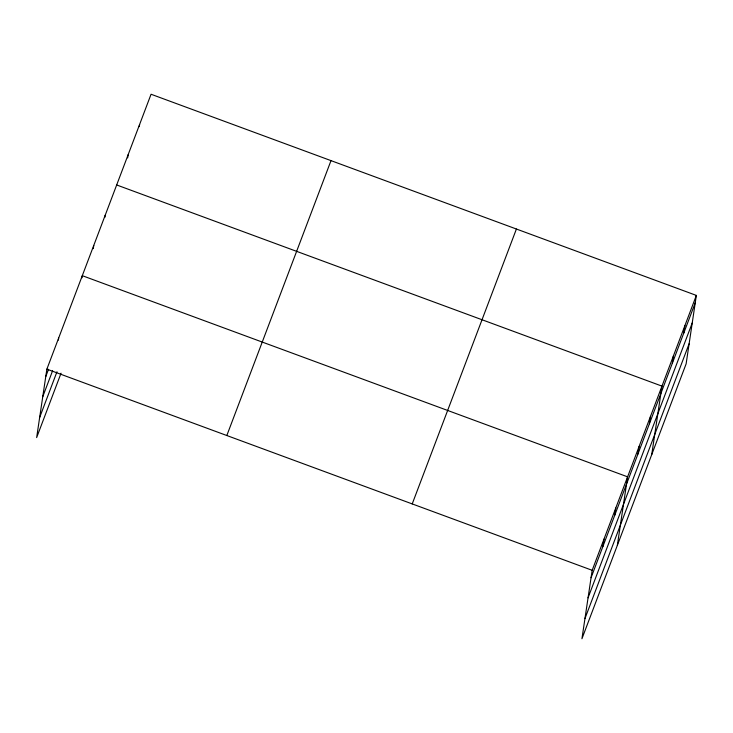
<?xml version="1.0" encoding="UTF-8"?>
<svg xmlns="http://www.w3.org/2000/svg" width="733" height="733" viewBox="0 0 733 733"><rect width="100%" height="100%" fill="white"/><g stroke="black" fill="none" stroke-linecap="round" stroke-linejoin="round"><path stroke-width="1.1" d="M696.35 295.408L592.172 570.301L581.938 638.755L686.125 363.861L696.35 295.408L151.062 94.245L46.875 369.139L36.65 437.592L61.05 373.207M58.374 340.103L58.686 337.986M81.986 277.798L82.298 275.681L627.595 476.835L617.36 545.288M93.283 248.615L93.76 245.436M104.901 217.316L105.222 215.2M127.661 157.897L128.138 154.727M139.279 126.607L139.6 124.482M602.874 546.561L603.974 539.149M614.675 515.4L615.784 507.996M637.948 454.011L639.048 446.599M649.401 423.775L650.51 416.362M651.738 454.57L661.972 386.126L116.675 184.963M672.326 363.293L673.435 355.89M683.779 333.057L684.888 325.644M45.776 376.551L48.525 369.285M42.761 396.69L52.602 370.733M39.664 417.444L56.982 371.75M226.827 435.521L331.004 160.628M412.221 503.919L516.408 229.026M591.064 577.714L695.241 302.821M588.049 597.853L692.236 322.96M584.952 618.606L689.13 343.713M46.875 369.139L592.172 570.301"/></g></svg>
